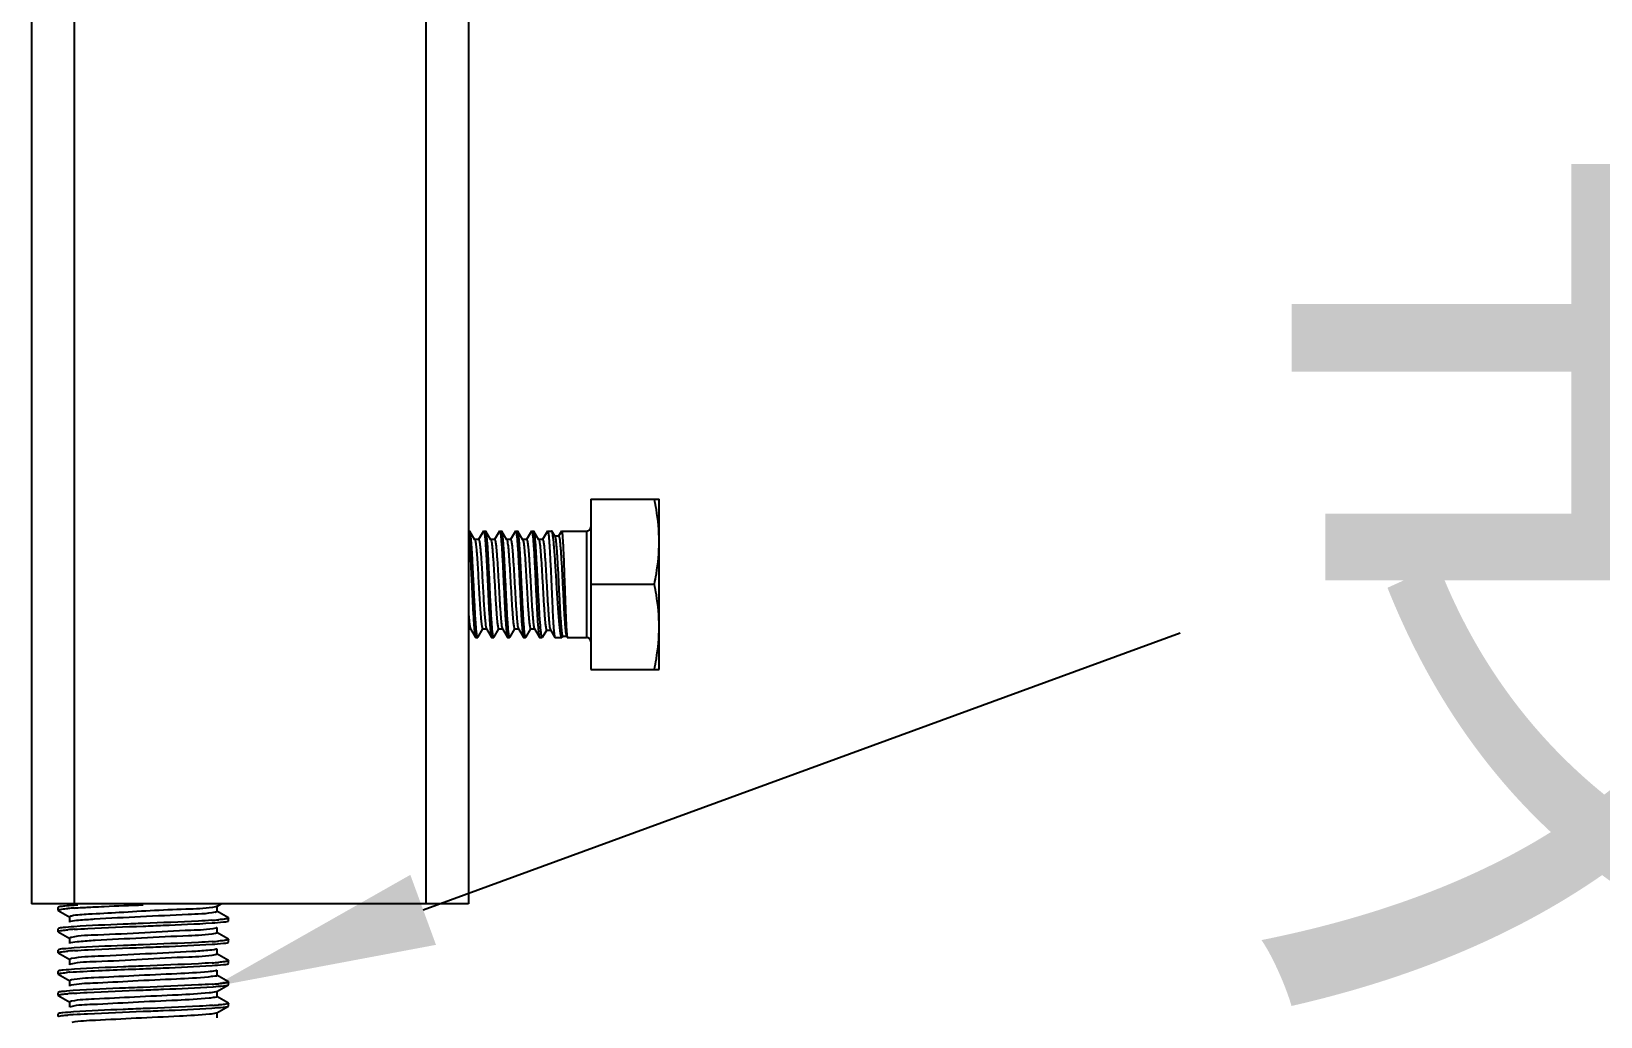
# Model space of a CAD drawing. Extents: x 12300 to 361047, y -1498650 to 1244242.
# Drawn here: x 276993.7 to 277487.3, y 111782.9 to 112093.1 of the extents above; entities that cross this region are included whole.
import ezdxf

# ---------------------------------------------------------------- set-up
doc = ezdxf.new("R2010")
doc.units = 0
doc.header["$LTSCALE"] = 1000
doc.header["$MEASUREMENT"] = 0
doc.layers.get('0').update_dxf_attribs({"color": 8, "linetype": 'CONTINUOUS'})
doc.layers.add('TEXT', color=3, linetype='CONTINUOUS')
doc.styles.add('-宋体', font='', dxfattribs={"width": 0.8})
doc.styles.get('-宋体').set_extended_font_data('SimSun')

# ---------------------------------------------------------------- blocks, each defined once
blk = doc.blocks.new('KZDJ')
at = {"layer": 'TEXT', "linetype": 'Continuous'}
for p, q in [((2432588.91, 265023.22), (2432588.91, 263627.49)), ((2432605.67, 265023.22), (2432605.67, 263627.49)), ((2432743.98, 265023.22), (2432743.98, 263627.49)), ((2432760.74, 265023.22), (2432760.74, 263627.49)), ((2432808.94, 263786.75), (2432835.76, 263786.75)), ((2432808.94, 263786.75), (2432808.94, 263719.69)), ((2432835.76, 263719.69), (2432835.76, 263786.75)), ((2432760.74, 263774.18), (2432761.27, 263774.18)), ((2432763.33, 263770.7), (2432761.35, 263774.11)), ((2432764.8, 263770.78), (2432763.28, 263770.78)), ((2432766.68, 263774.11), (2432764.75, 263770.78)), ((2432766.68, 263774.11), (2432766.77, 263774.18)), ((2432766.77, 263774.18), (2432767.55, 263774.18)), ((2432767.64, 263774.11), (2432767.55, 263774.18)), ((2432769.61, 263770.7), (2432767.64, 263774.11)), ((2432771.08, 263770.78), (2432769.56, 263770.78)), ((2432772.97, 263774.11), (2432771.04, 263770.78)), ((2432772.97, 263774.11), (2432773.05, 263774.18)), ((2432773.05, 263774.18), (2432773.84, 263774.18)), ((2432773.92, 263774.11), (2432773.84, 263774.18)), ((2432775.9, 263770.7), (2432773.92, 263774.11)), ((2432777.37, 263770.78), (2432775.85, 263770.78)), ((2432779.26, 263774.11), (2432777.32, 263770.78)), ((2432779.26, 263774.11), (2432779.34, 263774.18)), ((2432779.34, 263774.18), (2432780.13, 263774.18)), ((2432780.21, 263774.11), (2432780.13, 263774.18)), ((2432782.18, 263770.7), (2432780.21, 263774.11)), ((2432783.66, 263770.78), (2432782.14, 263770.78)), ((2432782.18, 263770.7), (2432782.21, 263770.66)), ((2432785.54, 263774.11), (2432783.61, 263770.78)), ((2432785.54, 263774.11), (2432785.63, 263774.18)), ((2432785.63, 263774.18), (2432786.43, 263774.18)), ((2432786.52, 263774.1), (2432786.43, 263774.18)), ((2432788.47, 263770.73), (2432786.52, 263774.1)), ((2432789.95, 263770.81), (2432788.43, 263770.81)), ((2432791.82, 263774.11), (2432789.9, 263770.81)), ((2432791.82, 263774.11), (2432791.89, 263774.18)), ((2432791.89, 263774.18), (2432793.49, 263774.18)), ((2432793.62, 263774.07), (2432793.49, 263774.18)), ((2432794.73, 263772.16), (2432793.62, 263774.07)), ((2432796.25, 263772.16), (2432794.73, 263772.16)), ((2432794.77, 263772.08), (2432794.73, 263772.16)), ((2432796.22, 263772.18), (2432796.21, 263772.16)), ((2432797.35, 263774.13), (2432796.22, 263772.18)), ((2432797.35, 263774.13), (2432797.4, 263774.18)), ((2432797.4, 263774.18), (2432807.26, 263774.18)), ((2432807.26, 263774.18), (2432807.26, 263732.27)), ((2432808.94, 263753.22), (2432833.87, 263753.22)), ((2432760.74, 263735.66), (2432761.61, 263735.66)), ((2432761.56, 263735.75), (2432763.54, 263732.34)), ((2432763.54, 263732.34), (2432763.62, 263732.27)), ((2432764.49, 263732.34), (2432764.41, 263732.27)), ((2432764.49, 263732.34), (2432766.42, 263735.66)), ((2432766.37, 263735.66), (2432767.89, 263735.66)), ((2432767.84, 263735.75), (2432769.83, 263732.34)), ((2432769.83, 263732.34), (2432769.91, 263732.27)), ((2432770.78, 263732.34), (2432770.7, 263732.27)), ((2432770.78, 263732.34), (2432772.71, 263735.66)), ((2432772.66, 263735.66), (2432774.18, 263735.66)), ((2432774.13, 263735.75), (2432776.11, 263732.34)), ((2432776.11, 263732.34), (2432776.2, 263732.27)), ((2432777.07, 263732.34), (2432776.98, 263732.27)), ((2432777.07, 263732.34), (2432778.99, 263735.66)), ((2432778.94, 263735.66), (2432780.47, 263735.66)), ((2432780.42, 263735.75), (2432782.4, 263732.34)), ((2432782.4, 263732.34), (2432782.48, 263732.27)), ((2432783.35, 263732.34), (2432783.27, 263732.27)), ((2432783.35, 263732.34), (2432785.28, 263735.66)), ((2432785.23, 263735.66), (2432786.75, 263735.66)), ((2432786.66, 263735.84), (2432786.7, 263735.75)), ((2432786.7, 263735.75), (2432788.69, 263732.34)), ((2432788.69, 263732.34), (2432788.77, 263732.27)), ((2432789.92, 263732.36), (2432789.82, 263732.27)), ((2432789.92, 263732.36), (2432791.58, 263735.21)), ((2432791.53, 263735.21), (2432793.05, 263735.21)), ((2432793, 263735.29), (2432794.73, 263732.32)), ((2432794.73, 263732.32), (2432794.79, 263732.27)), ((2432797.65, 263732.39), (2432797.5, 263732.27)), ((2432797.65, 263732.39), (2432797.86, 263732.76)), ((2432797.83, 263732.77), (2432799.36, 263732.77)), ((2432799.32, 263732.85), (2432799.64, 263732.3)), ((2432799.64, 263732.3), (2432799.67, 263732.27)), ((2432763.62, 263732.27), (2432764.41, 263732.27)), ((2432769.91, 263732.27), (2432770.7, 263732.27)), ((2432776.2, 263732.27), (2432776.98, 263732.27)), ((2432782.48, 263732.27), (2432783.27, 263732.27)), ((2432788.77, 263732.27), (2432789.82, 263732.27)), ((2432794.79, 263732.27), (2432797.51, 263732.27)), ((2432799.67, 263732.27), (2432807.26, 263732.27)), ((2432808.94, 263719.69), (2432835.76, 263719.69)), ((2432760.74, 263627.49), (2432588.91, 263627.49)), ((2432661.82, 263626.46), (2432663.59, 263627.49)), ((2432599.47, 263626.13), (2432599.39, 263626.04)), ((2432599.39, 263624.99), (2432599.39, 263626.04)), ((2432599.47, 263624.9), (2432599.39, 263624.99)), ((2432599.47, 263624.9), (2432604.02, 263622.27)), ((2432603.92, 263622.38), (2432603.92, 263620.28)), ((2432666.36, 263621.94), (2432661.82, 263624.58)), ((2432661.91, 263624.47), (2432661.91, 263626.57)), ((2432666.36, 263621.94), (2432666.44, 263621.85)), ((2432666.44, 263620.8), (2432666.44, 263621.85)), ((2432599.47, 263617.75), (2432599.39, 263617.66)), ((2432599.39, 263616.61), (2432599.39, 263617.66)), ((2432599.47, 263616.52), (2432599.39, 263616.61)), ((2432599.47, 263616.52), (2432604.02, 263613.89)), ((2432661.42, 263615.84), (2432661.19, 263615.79)), ((2432666.36, 263613.56), (2432661.82, 263616.2)), ((2432661.91, 263616.09), (2432661.91, 263618.18)), ((2432666.36, 263620.71), (2432666.44, 263620.8)), ((2432599.47, 263609.37), (2432599.39, 263609.28)), ((2432599.39, 263608.23), (2432599.39, 263609.28)), ((2432603.92, 263613.99), (2432603.92, 263611.9)), ((2432661.91, 263607.71), (2432661.91, 263609.8)), ((2432666.36, 263613.56), (2432666.44, 263613.47)), ((2432666.36, 263612.33), (2432666.44, 263612.42)), ((2432666.44, 263612.42), (2432666.44, 263613.47)), ((2432599.47, 263608.14), (2432599.39, 263608.23)), ((2432599.47, 263608.14), (2432604.02, 263605.51)), ((2432603.92, 263605.61), (2432603.92, 263603.52)), ((2432661.52, 263607.49), (2432661.2, 263607.41)), ((2432666.36, 263605.18), (2432661.82, 263607.81)), ((2432666.36, 263605.18), (2432666.44, 263605.09)), ((2432666.36, 263603.95), (2432666.44, 263604.04)), ((2432666.44, 263604.04), (2432666.44, 263605.09)), ((2432599.47, 263600.99), (2432599.39, 263600.9)), ((2432599.39, 263599.85), (2432599.39, 263600.9)), ((2432599.47, 263599.76), (2432599.39, 263599.85)), ((2432599.47, 263599.76), (2432604.02, 263597.12)), ((2432603.92, 263597.23), (2432603.92, 263595.13)), ((2432666.36, 263596.8), (2432661.82, 263599.43)), ((2432661.91, 263599.32), (2432661.91, 263601.42)), ((2432666.36, 263596.8), (2432666.44, 263596.71)), ((2432666.44, 263595.66), (2432666.44, 263596.71)), ((2432599.47, 263592.61), (2432599.39, 263592.51)), ((2432599.39, 263591.47), (2432599.39, 263592.51)), ((2432599.47, 263591.37), (2432599.39, 263591.47)), ((2432599.47, 263591.37), (2432604.02, 263588.74)), ((2432661.82, 263592.93), (2432666.36, 263595.57)), ((2432666.36, 263588.42), (2432661.82, 263591.05)), ((2432661.91, 263590.94), (2432661.91, 263593.04)), ((2432666.36, 263595.57), (2432666.44, 263595.66)), ((2432599.47, 263584.22), (2432599.39, 263584.13)), ((2432603.92, 263588.85), (2432603.92, 263586.75)), ((2432661.82, 263584.55), (2432666.36, 263587.18)), ((2432661.91, 263582.56), (2432661.91, 263584.66)), ((2432666.36, 263588.42), (2432666.44, 263588.32)), ((2432666.36, 263587.18), (2432666.44, 263587.28)), ((2432666.44, 263587.28), (2432666.44, 263588.32)), ((2432599.39, 263583.08), (2432599.39, 263584.13))]:
    blk.add_line(p, q, dxfattribs=at)
at = {"layer": 'TEXT'}
blk.add_line((2432742.96, 263625.11), (2433040.66, 263734.16), dxfattribs=at)
at = {"layer": 'TEXT', "linetype": 'Continuous'}
for centre, major_axis, start_param, end_param in [((2432807.26, 263775.85), (-1.19, 1.19), 2.356194, 3.926991), ((2432807.26, 263730.59), (1.19, 1.19), 5.497787, 7.068583), ((2432615.37, 263481.77), (-102.09, 102.09), -0.718631, -0.701516), ((2432659.83, 263630.72), (4.73, 4.73), 4.127661, 4.150242), ((2432615.35, 263473.73), (-101.85, 101.85), -0.718529, -0.701485), ((2432650.16, 263768.97), (104.85, 104.85), 3.992767, 4.010652), ((2432615.49, 263463.48), (-103.17, 103.17), -0.719075, -0.701547), ((2432650.21, 263759.93), (-104.39, 104.39), 2.422164, 2.439867), ((2432650.21, 263751.48), (-104.34, 104.34), 2.422192, 2.439862), ((2432611.09, 263508.71), (-65.14, 65.14), -0.703726, -0.693905), ((2432613.33, 263481.73), (-84.28, 84.28), -0.706996, -0.703477), ((2432614.99, 263452.99), (-98.72, 98.72), -0.717144, -0.701385), ((2432650.19, 263743.43), (104.58, 104.58), 3.992889, 4.01065), ((2432650.77, 263727.7), (99.36, 99.36), 3.995097, 4.010855), ((2432615.17, 263442.35), (100.32, 100.32), 0.85293, 0.869367)]:
    blk.add_ellipse(centre, major_axis=major_axis, ratio=1, start_param=start_param, end_param=end_param, dxfattribs=at)
for points, knots in [([(2432835.76, 263769.99), (2432835.76, 263774.2), (2432835.22, 263779.84), (2432834.16, 263785.37), (2432833.87, 263786.75)], [0, 0, 0, 0, 0.749211, 1, 1, 1, 1]), ([(2432760.74, 263773.46), (2432760.91, 263772.52), (2432761.13, 263770.02), (2432761.44, 263765.52), (2432761.74, 263759.71), (2432761.94, 263755.46), (2432762.05, 263753.22)], [0, 0, 0, 0, 0.140047, 0.370694, 0.667791, 1, 1, 1, 1]), ([(2432761.35, 263774.11), (2432761.34, 263774.12), (2432761.32, 263774.15), (2432761.29, 263774.18), (2432761.27, 263774.18)], [0, 0, 0, 0, 0.33644, 1, 1, 1, 1]), ([(2432762.38, 263762.42), (2432762.3, 263763.93), (2432762.18, 263766.07), (2432762, 263768.77), (2432761.88, 263770.43), (2432761.75, 263771.8), (2432761.63, 263772.87), (2432761.51, 263773.6), (2432761.42, 263773.98), (2432761.35, 263774.11)], [0, 0, 0, 0, 0.384278, 0.548795, 0.691198, 0.809122, 0.900672, 0.964483, 1, 1, 1, 1]), ([(2432763.33, 263770.7), (2432763.39, 263770.59), (2432763.48, 263770.25), (2432763.6, 263769.62), (2432763.72, 263768.71), (2432763.9, 263767.03), (2432764.11, 263764.41), (2432764.26, 263762.17), (2432764.34, 263760.93)], [0, 0, 0, 0, 0.038835, 0.104857, 0.1976, 0.315752, 0.620526, 1, 1, 1, 1]), ([(2432764.8, 263770.78), (2432764.87, 263770.78), (2432764.99, 263770.48), (2432765.1, 263770.02), (2432765.24, 263769.15), (2432765.37, 263768.03), (2432765.51, 263766.59), (2432765.7, 263764.2), (2432765.83, 263762.28), (2432765.92, 263760.93)], [0, 0, 0, 0, 0.022134, 0.075093, 0.160257, 0.276417, 0.421479, 0.592671, 1, 1, 1, 1]), ([(2432766.77, 263774.18), (2432766.79, 263774.18), (2432766.86, 263774.1), (2432766.96, 263773.84), (2432767.08, 263773.24), (2432767.2, 263772.25), (2432767.34, 263770.88), (2432767.48, 263769.18), (2432767.61, 263767.16), (2432767.75, 263764.88), (2432767.84, 263763.27), (2432767.88, 263762.42)], [0, 0, 0, 0, 0.007293, 0.021459, 0.073997, 0.159035, 0.275243, 0.420481, 0.591942, 0.786408, 1, 1, 1, 1]), ([(2432769.13, 263753.22), (2432769, 263755.76), (2432768.83, 263759.46), (2432768.58, 263764.19), (2432768.4, 263767.25), (2432768.22, 263769.83), (2432768.04, 263771.83), (2432767.89, 263773.12), (2432767.75, 263773.8), (2432767.68, 263774.03), (2432767.64, 263774.11)], [0, 0, 0, 0, 0.363934, 0.530187, 0.678191, 0.802879, 0.899992, 0.966292, 0.987243, 1, 1, 1, 1]), ([(2432769.61, 263770.7), (2432769.66, 263770.62), (2432769.73, 263770.41), (2432769.87, 263769.78), (2432770.02, 263768.62), (2432770.21, 263766.83), (2432770.39, 263764.55), (2432770.57, 263761.86), (2432770.76, 263758.86), (2432770.95, 263755.66), (2432771.13, 263752.37), (2432771.32, 263749.11), (2432771.51, 263745.99), (2432771.69, 263743.14), (2432771.88, 263740.65), (2432772.06, 263738.62), (2432772.22, 263737.24), (2432772.35, 263736.42), (2432772.45, 263736.02), (2432772.52, 263735.78), (2432772.62, 263735.66), (2432772.66, 263735.66)], [0, 0, 0, 0, 0.007395, 0.019019, 0.054844, 0.106491, 0.172173, 0.249556, 0.335869, 0.428015, 0.522682, 0.616468, 0.706, 0.788063, 0.859716, 0.918399, 0.962047, 0.977755, 0.989231, 0.996485, 1, 1, 1, 1]), ([(2432771.08, 263770.78), (2432771.13, 263770.78), (2432771.22, 263770.66), (2432771.29, 263770.42), (2432771.39, 263770.02), (2432771.52, 263769.2), (2432771.68, 263767.82), (2432771.86, 263765.79), (2432772.05, 263763.3), (2432772.24, 263760.45), (2432772.42, 263757.33), (2432772.61, 263754.07), (2432772.8, 263750.78), (2432772.98, 263747.58), (2432773.17, 263744.57), (2432773.35, 263741.89), (2432773.54, 263739.61), (2432773.72, 263737.82), (2432773.87, 263736.66), (2432774.02, 263736.03), (2432774.09, 263735.82), (2432774.13, 263735.75)], [0, 0, 0, 0, 0.003516, 0.010771, 0.022251, 0.037961, 0.081618, 0.140314, 0.21198, 0.294058, 0.383605, 0.477402, 0.572078, 0.664229, 0.750542, 0.827917, 0.893586, 0.945213, 0.981012, 0.992619, 1, 1, 1, 1]), ([(2432773.05, 263774.18), (2432773.1, 263774.18), (2432773.19, 263774.01), (2432773.26, 263773.72), (2432773.36, 263773.21), (2432773.46, 263772.52), (2432773.55, 263771.64), (2432773.69, 263770.13), (2432773.86, 263767.85), (2432774.05, 263764.72), (2432774.24, 263761.14), (2432774.43, 263757.26), (2432774.56, 263754.58), (2432774.62, 263753.22)], [0, 0, 0, 0, 0.006687, 0.021748, 0.045922, 0.079138, 0.121135, 0.17154, 0.295605, 0.446631, 0.618866, 0.805704, 1, 1, 1, 1]), ([(2432775.41, 263753.22), (2432775.29, 263755.76), (2432775.11, 263759.46), (2432774.86, 263764.19), (2432774.68, 263767.25), (2432774.5, 263769.83), (2432774.32, 263771.83), (2432774.18, 263773.12), (2432774.03, 263773.8), (2432773.97, 263774.03), (2432773.92, 263774.11)], [0, 0, 0, 0, 0.363936, 0.530191, 0.678194, 0.802878, 0.899991, 0.966291, 0.987243, 1, 1, 1, 1]), ([(2432775.9, 263770.7), (2432775.94, 263770.62), (2432776.01, 263770.41), (2432776.15, 263769.78), (2432776.31, 263768.62), (2432776.49, 263766.83), (2432776.67, 263764.55), (2432776.86, 263761.86), (2432777.05, 263758.86), (2432777.23, 263755.66), (2432777.42, 263752.37), (2432777.61, 263749.11), (2432777.79, 263745.99), (2432777.98, 263743.14), (2432778.16, 263740.65), (2432778.35, 263738.62), (2432778.51, 263737.24), (2432778.64, 263736.42), (2432778.74, 263736.02), (2432778.81, 263735.78), (2432778.9, 263735.66), (2432778.94, 263735.66)], [0, 0, 0, 0, 0.007397, 0.019019, 0.054844, 0.106491, 0.172173, 0.249556, 0.335869, 0.428015, 0.522683, 0.616468, 0.706, 0.788064, 0.859716, 0.918399, 0.962047, 0.977754, 0.989232, 0.996484, 1, 1, 1, 1]), ([(2432777.37, 263770.78), (2432777.41, 263770.78), (2432777.5, 263770.66), (2432777.58, 263770.42), (2432777.67, 263770.02), (2432777.81, 263769.2), (2432777.97, 263767.82), (2432778.15, 263765.79), (2432778.34, 263763.3), (2432778.52, 263760.45), (2432778.71, 263757.33), (2432778.9, 263754.07), (2432779.08, 263750.78), (2432779.27, 263747.58), (2432779.45, 263744.57), (2432779.64, 263741.89), (2432779.82, 263739.61), (2432780.01, 263737.82), (2432780.16, 263736.66), (2432780.3, 263736.03), (2432780.37, 263735.82), (2432780.42, 263735.75)], [0, 0, 0, 0, 0.003515, 0.010771, 0.022249, 0.037962, 0.081619, 0.140314, 0.21198, 0.294058, 0.383605, 0.477402, 0.572078, 0.664229, 0.750541, 0.827917, 0.893586, 0.945213, 0.981012, 0.992621, 1, 1, 1, 1]), ([(2432779.34, 263774.18), (2432779.39, 263774.18), (2432779.48, 263774.01), (2432779.55, 263773.72), (2432779.65, 263773.21), (2432779.74, 263772.52), (2432779.84, 263771.64), (2432779.98, 263770.13), (2432780.14, 263767.85), (2432780.33, 263764.72), (2432780.53, 263761.14), (2432780.72, 263757.26), (2432780.85, 263754.58), (2432780.91, 263753.22)], [0, 0, 0, 0, 0.006686, 0.021748, 0.045922, 0.079137, 0.121134, 0.171539, 0.2956, 0.446625, 0.618862, 0.805702, 1, 1, 1, 1]), ([(2432781.7, 263753.22), (2432781.58, 263755.76), (2432781.4, 263759.46), (2432781.15, 263764.19), (2432780.97, 263767.25), (2432780.79, 263769.83), (2432780.61, 263771.83), (2432780.46, 263773.12), (2432780.32, 263773.8), (2432780.25, 263774.03), (2432780.21, 263774.11)], [0, 0, 0, 0, 0.363938, 0.530193, 0.678196, 0.802878, 0.89999, 0.96629, 0.987243, 1, 1, 1, 1]), ([(2432782.21, 263770.66), (2432782.31, 263770.44), (2432782.43, 263769.76), (2432782.62, 263768.49), (2432782.79, 263766.66), (2432782.98, 263764.36), (2432783.16, 263761.66), (2432783.35, 263758.66), (2432783.53, 263755.47), (2432783.72, 263752.19), (2432783.9, 263748.96), (2432784.09, 263745.87), (2432784.27, 263743.05), (2432784.46, 263740.59), (2432784.64, 263738.58), (2432784.8, 263737.22), (2432784.93, 263736.41), (2432785.03, 263736.01), (2432785.1, 263735.78), (2432785.19, 263735.66), (2432785.23, 263735.66)], [0, 0, 0, 0, 0.020603, 0.057806, 0.110504, 0.176892, 0.254638, 0.340995, 0.432905, 0.527106, 0.620258, 0.709056, 0.790352, 0.861271, 0.919315, 0.962468, 0.977994, 0.989339, 0.996513, 1, 1, 1, 1]), ([(2432783.66, 263770.78), (2432783.7, 263770.78), (2432783.79, 263770.66), (2432783.86, 263770.43), (2432783.96, 263770.04), (2432784.09, 263769.25), (2432784.25, 263767.91), (2432784.43, 263765.93), (2432784.61, 263763.5), (2432784.79, 263760.72), (2432784.97, 263757.67), (2432785.22, 263753.4), (2432785.46, 263749.14), (2432785.71, 263745.05), (2432785.89, 263742.34), (2432786.08, 263740.01), (2432786.25, 263738.14), (2432786.43, 263736.8), (2432786.56, 263736.09), (2432786.66, 263735.84)], [0, 0, 0, 0, 0.003451, 0.010528, 0.02171, 0.037015, 0.079558, 0.136815, 0.206829, 0.287179, 0.375068, 0.467432, 0.652658, 0.739058, 0.81724, 0.884486, 0.938474, 0.977372, 1, 1, 1, 1]), ([(2432785.63, 263774.18), (2432785.67, 263774.18), (2432785.76, 263774.01), (2432785.84, 263773.72), (2432785.94, 263773.21), (2432786.03, 263772.52), (2432786.13, 263771.64), (2432786.26, 263770.13), (2432786.43, 263767.85), (2432786.62, 263764.72), (2432786.81, 263761.14), (2432787, 263757.26), (2432787.13, 263754.58), (2432787.2, 263753.22)], [0, 0, 0, 0, 0.006686, 0.021748, 0.045923, 0.079138, 0.121135, 0.171539, 0.295599, 0.446623, 0.618861, 0.805701, 1, 1, 1, 1]), ([(2432788.09, 263753.22), (2432787.96, 263755.76), (2432787.77, 263759.45), (2432787.5, 263764.17), (2432787.31, 263767.23), (2432787.13, 263769.81), (2432786.94, 263771.82), (2432786.78, 263773.1), (2432786.64, 263773.79), (2432786.57, 263774.02), (2432786.52, 263774.1)], [0, 0, 0, 0, 0.36329, 0.529314, 0.6772, 0.8019, 0.899174, 0.965796, 0.986969, 1, 1, 1, 1]), ([(2432788.47, 263770.73), (2432788.52, 263770.65), (2432788.59, 263770.43), (2432788.73, 263769.8), (2432788.89, 263768.61), (2432789.07, 263766.79), (2432789.26, 263764.46), (2432789.45, 263761.72), (2432789.63, 263758.67), (2432789.82, 263755.41), (2432790.01, 263752.07), (2432790.2, 263748.77), (2432790.38, 263745.62), (2432790.57, 263742.74), (2432790.75, 263740.23), (2432790.93, 263738.18), (2432791.1, 263736.79), (2432791.23, 263735.97), (2432791.32, 263735.57), (2432791.4, 263735.33), (2432791.49, 263735.21), (2432791.53, 263735.21)], [0, 0, 0, 0, 0.007409, 0.01909, 0.055149, 0.107148, 0.173245, 0.251046, 0.337725, 0.430132, 0.524922, 0.618672, 0.708016, 0.789761, 0.861007, 0.919255, 0.962504, 0.978047, 0.989392, 0.996551, 1, 1, 1, 1]), ([(2432789.95, 263770.81), (2432789.99, 263770.81), (2432790.08, 263770.69), (2432790.16, 263770.45), (2432790.25, 263770.04), (2432790.39, 263769.2), (2432790.55, 263767.79), (2432790.74, 263765.71), (2432790.92, 263763.17), (2432791.11, 263760.26), (2432791.3, 263757.09), (2432791.49, 263753.78), (2432791.67, 263750.44), (2432791.86, 263747.2), (2432792.05, 263744.17), (2432792.23, 263741.46), (2432792.41, 263739.16), (2432792.6, 263737.37), (2432792.75, 263736.21), (2432792.89, 263735.58), (2432792.96, 263735.37), (2432793, 263735.29)], [0, 0, 0, 0, 0.003529, 0.010847, 0.022435, 0.038293, 0.08234, 0.141503, 0.213655, 0.296174, 0.386062, 0.480058, 0.574763, 0.666765, 0.752768, 0.829708, 0.894868, 0.945981, 0.981331, 0.99276, 1, 1, 1, 1]), ([(2432791.89, 263774.18), (2432791.94, 263774.18), (2432792.03, 263774.01), (2432792.1, 263773.72), (2432792.19, 263773.21), (2432792.28, 263772.52), (2432792.37, 263771.64), (2432792.51, 263770.13), (2432792.66, 263767.85), (2432792.84, 263764.72), (2432793.02, 263761.14), (2432793.2, 263757.26), (2432793.32, 263754.58), (2432793.38, 263753.22)], [0, 0, 0, 0, 0.006577, 0.021598, 0.045743, 0.078947, 0.120936, 0.171341, 0.295421, 0.446481, 0.618759, 0.805647, 1, 1, 1, 1]), ([(2432795.45, 263753.22), (2432795.3, 263755.73), (2432795.08, 263759.39), (2432794.77, 263764.07), (2432794.54, 263767.12), (2432794.32, 263769.69), (2432794.1, 263771.71), (2432793.92, 263773.02), (2432793.75, 263773.74), (2432793.67, 263773.98), (2432793.62, 263774.07)], [0, 0, 0, 0, 0.359931, 0.524763, 0.672002, 0.796741, 0.894844, 0.963163, 0.985535, 1, 1, 1, 1]), ([(2432794.77, 263772.08), (2432794.82, 263772), (2432794.89, 263771.76), (2432795.04, 263771.06), (2432795.2, 263769.74), (2432795.39, 263767.71), (2432795.57, 263765.1), (2432795.76, 263762.04), (2432795.95, 263758.64), (2432796.14, 263755.01), (2432796.33, 263751.3), (2432796.52, 263747.64), (2432796.7, 263744.17), (2432796.89, 263741), (2432797.07, 263738.25), (2432797.25, 263736.01), (2432797.41, 263734.49), (2432797.54, 263733.6), (2432797.63, 263733.16), (2432797.7, 263732.91), (2432797.79, 263732.77), (2432797.83, 263732.77)], [0, 0, 0, 0, 0.007107, 0.018639, 0.0548, 0.107312, 0.174177, 0.252841, 0.34033, 0.433375, 0.528546, 0.622381, 0.711512, 0.792794, 0.863403, 0.920942, 0.963521, 0.978774, 0.989867, 0.996808, 1, 1, 1, 1]), ([(2432796.25, 263772.16), (2432796.3, 263772.16), (2432796.39, 263772.01), (2432796.47, 263771.74), (2432796.57, 263771.27), (2432796.7, 263770.32), (2432796.87, 263768.72), (2432797.06, 263766.37), (2432797.25, 263763.5), (2432797.44, 263760.24), (2432797.63, 263756.7), (2432797.81, 263753.01), (2432798, 263749.31), (2432798.19, 263745.74), (2432798.37, 263742.41), (2432798.56, 263739.46), (2432798.74, 263736.97), (2432798.92, 263735.04), (2432799.07, 263733.8), (2432799.21, 263733.14), (2432799.27, 263732.92), (2432799.32, 263732.85)], [0, 0, 0, 0, 0.00344, 0.010899, 0.022787, 0.039077, 0.08427, 0.144807, 0.218371, 0.302169, 0.393053, 0.48765, 0.582499, 0.674175, 0.759417, 0.835242, 0.899047, 0.9487, 0.982621, 0.993382, 1, 1, 1, 1]), ([(2432797.4, 263774.18), (2432797.44, 263774.18), (2432797.51, 263773.99), (2432797.57, 263773.73), (2432797.64, 263773.2), (2432797.71, 263772.52), (2432797.79, 263771.64), (2432797.89, 263770.13), (2432798.02, 263767.85), (2432798.16, 263764.72), (2432798.3, 263761.14), (2432798.44, 263757.26), (2432798.54, 263754.58), (2432798.58, 263753.22)], [0, 0, 0, 0, 0.006021, 0.020821, 0.044863, 0.078011, 0.119986, 0.170402, 0.294571, 0.445788, 0.618273, 0.805395, 1, 1, 1, 1]), ([(2432833.87, 263753.22), (2432834.16, 263754.6), (2432835.22, 263760.13), (2432835.76, 263765.77), (2432835.76, 263769.99)], [0, 0, 0, 0, 0.250789, 1, 1, 1, 1]), ([(2432762.84, 263753.22), (2432762.8, 263754.01), (2432762.65, 263757.08), (2432762.5, 263760.15), (2432762.38, 263762.42)], [0, 0, 0, 0, 0.258222, 1, 1, 1, 1]), ([(2432764.34, 263760.93), (2432764.43, 263759.53), (2432764.6, 263756.66), (2432764.85, 263752.33), (2432765.09, 263748.06), (2432765.34, 263744.12), (2432765.55, 263741.15), (2432765.73, 263739.14), (2432765.85, 263737.94), (2432765.97, 263737), (2432766.1, 263736.29), (2432766.19, 263735.9), (2432766.31, 263735.66), (2432766.37, 263735.66)], [0, 0, 0, 0, 0.165501, 0.339784, 0.511803, 0.670616, 0.80615, 0.862438, 0.909852, 0.947659, 0.975319, 0.992557, 1, 1, 1, 1]), ([(2432765.92, 263760.93), (2432766.09, 263758.2), (2432766.32, 263754.08), (2432766.63, 263748.66), (2432766.86, 263744.83), (2432767.1, 263741.48), (2432767.3, 263739.09), (2432767.47, 263737.56), (2432767.58, 263736.74), (2432767.7, 263736.16), (2432767.78, 263735.85), (2432767.84, 263735.75)], [0, 0, 0, 0, 0.324453, 0.489839, 0.64461, 0.779868, 0.887864, 0.929656, 0.962499, 0.985988, 1, 1, 1, 1]), ([(2432767.88, 263762.42), (2432767.92, 263761.69), (2432768.08, 263758.62), (2432768.23, 263755.56), (2432768.34, 263753.22)], [0, 0, 0, 0, 0.238495, 1, 1, 1, 1]), ([(2432762.05, 263753.22), (2432762.17, 263750.68), (2432762.35, 263746.98), (2432762.6, 263742.25), (2432762.78, 263739.19), (2432762.96, 263736.61), (2432763.14, 263734.61), (2432763.29, 263733.32), (2432763.43, 263732.64), (2432763.5, 263732.41), (2432763.54, 263732.34)], [0, 0, 0, 0, 0.363997, 0.530272, 0.678287, 0.802974, 0.90007, 0.966338, 0.987267, 1, 1, 1, 1]), ([(2432764.41, 263732.27), (2432764.36, 263732.27), (2432764.27, 263732.44), (2432764.2, 263732.72), (2432764.1, 263733.23), (2432764.01, 263733.92), (2432763.91, 263734.8), (2432763.77, 263736.31), (2432763.61, 263738.59), (2432763.42, 263741.73), (2432763.22, 263745.3), (2432763.03, 263749.19), (2432762.9, 263751.86), (2432762.84, 263753.22)], [0, 0, 0, 0, 0.006687, 0.021749, 0.045924, 0.07914, 0.121138, 0.171544, 0.295611, 0.44664, 0.618872, 0.805705, 1, 1, 1, 1]), ([(2432768.34, 263753.22), (2432768.46, 263750.68), (2432768.64, 263746.98), (2432768.89, 263742.25), (2432769.07, 263739.19), (2432769.25, 263736.61), (2432769.42, 263734.61), (2432769.57, 263733.32), (2432769.71, 263732.64), (2432769.78, 263732.41), (2432769.83, 263732.34)], [0, 0, 0, 0, 0.363992, 0.530264, 0.678281, 0.802969, 0.900068, 0.966337, 0.987267, 1, 1, 1, 1]), ([(2432770.7, 263732.27), (2432770.65, 263732.27), (2432770.56, 263732.44), (2432770.48, 263732.72), (2432770.38, 263733.23), (2432770.29, 263733.92), (2432770.2, 263734.8), (2432770.06, 263736.31), (2432769.89, 263738.59), (2432769.7, 263741.73), (2432769.51, 263745.3), (2432769.32, 263749.19), (2432769.19, 263751.86), (2432769.13, 263753.22)], [0, 0, 0, 0, 0.006687, 0.02175, 0.045925, 0.079141, 0.121139, 0.171544, 0.29561, 0.446639, 0.618874, 0.805705, 1, 1, 1, 1]), ([(2432774.62, 263753.22), (2432774.75, 263750.68), (2432774.92, 263746.98), (2432775.17, 263742.25), (2432775.35, 263739.19), (2432775.53, 263736.61), (2432775.71, 263734.61), (2432775.86, 263733.32), (2432776, 263732.64), (2432776.07, 263732.41), (2432776.11, 263732.34)], [0, 0, 0, 0, 0.36399, 0.530265, 0.678283, 0.80297, 0.900067, 0.966336, 0.987267, 1, 1, 1, 1]), ([(2432776.98, 263732.27), (2432776.94, 263732.27), (2432776.84, 263732.44), (2432776.77, 263732.72), (2432776.67, 263733.23), (2432776.58, 263733.92), (2432776.48, 263734.8), (2432776.35, 263736.31), (2432776.18, 263738.59), (2432775.99, 263741.73), (2432775.8, 263745.3), (2432775.6, 263749.19), (2432775.48, 263751.86), (2432775.41, 263753.22)], [0, 0, 0, 0, 0.006687, 0.02175, 0.045926, 0.079142, 0.121139, 0.171543, 0.295606, 0.446635, 0.618871, 0.805705, 1, 1, 1, 1]), ([(2432780.91, 263753.22), (2432781.03, 263750.68), (2432781.21, 263746.98), (2432781.46, 263742.25), (2432781.64, 263739.19), (2432781.82, 263736.61), (2432782, 263734.61), (2432782.15, 263733.32), (2432782.29, 263732.64), (2432782.36, 263732.41), (2432782.4, 263732.34)], [0, 0, 0, 0, 0.363992, 0.53027, 0.678287, 0.802972, 0.900066, 0.966335, 0.987267, 1, 1, 1, 1]), ([(2432783.27, 263732.27), (2432783.22, 263732.27), (2432783.13, 263732.44), (2432783.06, 263732.72), (2432782.96, 263733.23), (2432782.87, 263733.92), (2432782.77, 263734.8), (2432782.63, 263736.31), (2432782.47, 263738.59), (2432782.27, 263741.73), (2432782.08, 263745.3), (2432781.89, 263749.19), (2432781.76, 263751.86), (2432781.7, 263753.22)], [0, 0, 0, 0, 0.006687, 0.021749, 0.045924, 0.07914, 0.121137, 0.17154, 0.295601, 0.446627, 0.618864, 0.805703, 1, 1, 1, 1]), ([(2432787.2, 263753.22), (2432787.32, 263750.68), (2432787.49, 263746.98), (2432787.75, 263742.25), (2432787.93, 263739.19), (2432788.11, 263736.61), (2432788.28, 263734.61), (2432788.43, 263733.32), (2432788.57, 263732.64), (2432788.64, 263732.41), (2432788.69, 263732.34)], [0, 0, 0, 0, 0.363998, 0.530276, 0.678291, 0.802973, 0.900067, 0.966336, 0.987267, 1, 1, 1, 1]), ([(2432789.82, 263732.27), (2432789.77, 263732.27), (2432789.66, 263732.43), (2432789.58, 263732.72), (2432789.47, 263733.23), (2432789.31, 263734.27), (2432789.13, 263736.02), (2432788.92, 263738.59), (2432788.71, 263741.73), (2432788.51, 263745.3), (2432788.3, 263749.19), (2432788.16, 263751.86), (2432788.09, 263753.22)], [0, 0, 0, 0, 0.007081, 0.022303, 0.046557, 0.07981, 0.172207, 0.296205, 0.44712, 0.619207, 0.805877, 1, 1, 1, 1]), ([(2432793.38, 263753.22), (2432793.49, 263750.67), (2432793.65, 263746.94), (2432793.88, 263742.19), (2432794.05, 263739.12), (2432794.21, 263736.54), (2432794.35, 263734.74), (2432794.47, 263733.62), (2432794.55, 263733.02), (2432794.63, 263732.61), (2432794.69, 263732.39), (2432794.73, 263732.32)], [0, 0, 0, 0, 0.366142, 0.533181, 0.681612, 0.806274, 0.90284, 0.939518, 0.968031, 0.988196, 1, 1, 1, 1]), ([(2432797.5, 263732.27), (2432797.45, 263732.27), (2432797.32, 263732.42), (2432797.22, 263732.72), (2432797.09, 263733.23), (2432796.91, 263734.27), (2432796.69, 263736.02), (2432796.44, 263738.59), (2432796.19, 263741.73), (2432795.95, 263745.3), (2432795.7, 263749.19), (2432795.54, 263751.86), (2432795.45, 263753.22)], [0, 0, 0, 0, 0.007835, 0.023392, 0.047821, 0.08116, 0.173569, 0.297436, 0.448123, 0.619913, 0.806242, 1, 1, 1, 1]), ([(2432798.58, 263753.22), (2432798.63, 263751.91), (2432798.72, 263749.32), (2432798.85, 263745.56), (2432798.98, 263742.07), (2432799.11, 263738.98), (2432799.24, 263736.41), (2432799.35, 263734.62), (2432799.44, 263733.52), (2432799.5, 263732.95), (2432799.56, 263732.56), (2432799.6, 263732.36), (2432799.64, 263732.3)], [0, 0, 0, 0, 0.188442, 0.370144, 0.538605, 0.687798, 0.812406, 0.907981, 0.943781, 0.971161, 0.989909, 1, 1, 1, 1]), ([(2432835.76, 263736.46), (2432835.76, 263740.67), (2432835.22, 263746.31), (2432834.16, 263751.84), (2432833.87, 263753.22)], [0, 0, 0, 0, 0.749211, 1, 1, 1, 1]), ([(2432760.74, 263742.47), (2432760.8, 263741.61), (2432760.92, 263740.07), (2432761.12, 263738.06), (2432761.28, 263736.76), (2432761.43, 263736.06), (2432761.51, 263735.83), (2432761.56, 263735.75)], [0, 0, 0, 0, 0.381828, 0.682922, 0.89127, 0.958208, 1, 1, 1, 1]), ([(2432833.87, 263719.69), (2432834.16, 263721.07), (2432835.22, 263726.6), (2432835.76, 263732.24), (2432835.76, 263736.46)], [0, 0, 0, 0, 0.250789, 1, 1, 1, 1]), ([(2432599.39, 263624.99), (2432599.39, 263625.14), (2432600.15, 263625.25), (2432600.54, 263625.35), (2432600.93, 263625.4)], [0, 0, 0, 0, 0.27238, 1, 1, 1, 1]), ([(2432602.01, 263626.57), (2432601.68, 263626.54), (2432600.84, 263626.42), (2432599.93, 263626.4), (2432599.47, 263626.13)], [0, 0, 0, 0, 0.375527, 1, 1, 1, 1]), ([(2432607.11, 263626.97), (2432606.61, 263626.94), (2432604.91, 263626.82), (2432603.2, 263626.7), (2432602.01, 263626.57)], [0, 0, 0, 0, 0.294617, 1, 1, 1, 1]), ([(2432604.63, 263622.67), (2432604.45, 263622.63), (2432604.24, 263622.58), (2432603.92, 263622.45), (2432603.93, 263622.38)], [0, 0, 0, 0, 0.704888, 1, 1, 1, 1]), ([(2432661.16, 263624.17), (2432657.68, 263623.46), (2432647.83, 263623.24), (2432632.04, 263622.25), (2432617.63, 263621.75), (2432608.47, 263621.01), (2432605.3, 263620.79), (2432604.27, 263620.49)], [0, 0, 0, 0, 0.186906, 0.5149, 0.834439, 0.943372, 1, 1, 1, 1]), ([(2432661.31, 263626.3), (2432658.05, 263625.55), (2432645.32, 263625.31), (2432628.7, 263624.33), (2432613.15, 263623.43), (2432606.82, 263623.13), (2432604.63, 263622.67)], [0, 0, 0, 0, 0.176504, 0.667042, 0.88168, 1, 1, 1, 1]), ([(2432605.74, 263625.83), (2432606.27, 263625.87), (2432608.71, 263626.02), (2432611.14, 263626.15), (2432613.04, 263626.24)], [0, 0, 0, 0, 0.219992, 1, 1, 1, 1]), ([(2432613.04, 263626.24), (2432614.55, 263626.32), (2432621.17, 263626.63), (2432627.8, 263626.89), (2432632.92, 263627.09)], [0, 0, 0, 0, 0.227178, 1, 1, 1, 1]), ([(2432661.81, 263626.46), (2432661.75, 263626.42), (2432661.58, 263626.36), (2432661.41, 263626.32), (2432661.31, 263626.3)], [0, 0, 0, 0, 0.401788, 1, 1, 1, 1]), ([(2432661.91, 263624.47), (2432661.91, 263624.4), (2432661.65, 263624.28), (2432661.46, 263624.23), (2432661.31, 263624.2)], [0, 0, 0, 0, 0.301708, 1, 1, 1, 1]), ([(2432666.44, 263621.85), (2432666.44, 263621.69), (2432665.57, 263621.59), (2432665.13, 263621.47), (2432664.7, 263621.42)], [0, 0, 0, 0, 0.270407, 1, 1, 1, 1]), ([(2432599.39, 263616.61), (2432599.39, 263616.76), (2432600.18, 263616.87), (2432600.58, 263616.97), (2432600.98, 263617.03)], [0, 0, 0, 0, 0.271848, 1, 1, 1, 1]), ([(2432605.6, 263618.49), (2432604.18, 263618.39), (2432602.19, 263618.11), (2432600.02, 263618.07), (2432599.47, 263617.75)], [0, 0, 0, 0, 0.690101, 1, 1, 1, 1]), ([(2432604.27, 263620.49), (2432604.22, 263620.47), (2432604.13, 263620.44), (2432604.05, 263620.41), (2432604.02, 263620.39)], [0, 0, 0, 0, 0.569178, 1, 1, 1, 1]), ([(2432661.19, 263615.79), (2432657.76, 263615.08), (2432648.01, 263614.87), (2432632.33, 263613.88), (2432617.96, 263613.37), (2432608.7, 263612.66), (2432605.46, 263612.42), (2432604.36, 263612.13)], [0, 0, 0, 0, 0.184419, 0.509926, 0.829804, 0.940533, 1, 1, 1, 1]), ([(2432661.42, 263617.94), (2432658.25, 263617.14), (2432648.81, 263617.07), (2432633.4, 263616.08), (2432617.74, 263615.23), (2432608.04, 263615), (2432604.64, 263614.29)], [0, 0, 0, 0, 0.172112, 0.49211, 0.816561, 1, 1, 1, 1]), ([(2432632.92, 263619.76), (2432630.28, 263619.65), (2432621.18, 263619.28), (2432612.07, 263618.93), (2432605.6, 263618.49)], [0, 0, 0, 0, 0.289182, 1, 1, 1, 1]), ([(2432605.72, 263617.45), (2432607.5, 263617.57), (2432616.56, 263618.08), (2432625.63, 263618.42), (2432632.92, 263618.71)], [0, 0, 0, 0, 0.196967, 1, 1, 1, 1]), ([(2432659.9, 263621), (2432658.12, 263620.88), (2432649.13, 263620.38), (2432640.13, 263620.04), (2432632.92, 263619.76)], [0, 0, 0, 0, 0.198238, 1, 1, 1, 1]), ([(2432632.92, 263618.71), (2432635.51, 263618.81), (2432644.52, 263619.18), (2432653.53, 263619.53), (2432659.94, 263619.96)], [0, 0, 0, 0, 0.287875, 1, 1, 1, 1]), ([(2432659.94, 263619.96), (2432661.43, 263620.06), (2432663.51, 263620.35), (2432665.79, 263620.38), (2432666.36, 263620.71)], [0, 0, 0, 0, 0.690891, 1, 1, 1, 1]), ([(2432661.81, 263618.08), (2432661.76, 263618.05), (2432661.63, 263618), (2432661.5, 263617.96), (2432661.42, 263617.94)], [0, 0, 0, 0, 0.412535, 1, 1, 1, 1]), ([(2432661.91, 263616.09), (2432661.91, 263616.03), (2432661.7, 263615.91), (2432661.54, 263615.88), (2432661.42, 263615.84)], [0, 0, 0, 0, 0.309908, 1, 1, 1, 1]), ([(2432605.72, 263610.11), (2432604.27, 263610.01), (2432602.24, 263609.73), (2432600.03, 263609.7), (2432599.47, 263609.37)], [0, 0, 0, 0, 0.690433, 1, 1, 1, 1]), ([(2432604.64, 263614.29), (2432604.46, 263614.25), (2432604.24, 263614.2), (2432603.93, 263614.07), (2432603.93, 263613.99)], [0, 0, 0, 0, 0.705209, 1, 1, 1, 1]), ([(2432604.36, 263612.13), (2432604.3, 263612.11), (2432604.18, 263612.08), (2432604.06, 263612.03), (2432604.02, 263612)], [0, 0, 0, 0, 0.582256, 1, 1, 1, 1]), ([(2432661.52, 263609.58), (2432660.46, 263609.29), (2432657.26, 263609.06), (2432648.06, 263608.33), (2432633.66, 263607.83), (2432617.92, 263606.84), (2432608.12, 263606.62), (2432604.66, 263605.91)], [0, 0, 0, 0, 0.057877, 0.167606, 0.487311, 0.814214, 1, 1, 1, 1]), ([(2432632.92, 263611.37), (2432630.3, 263611.27), (2432621.23, 263610.9), (2432612.16, 263610.55), (2432605.72, 263610.11)], [0, 0, 0, 0, 0.288643, 1, 1, 1, 1]), ([(2432605.82, 263609.07), (2432607.6, 263609.19), (2432616.63, 263609.7), (2432625.67, 263610.04), (2432632.92, 263610.33)], [0, 0, 0, 0, 0.197595, 1, 1, 1, 1]), ([(2432659.94, 263612.62), (2432658.16, 263612.5), (2432649.15, 263612), (2432640.14, 263611.66), (2432632.92, 263611.37)], [0, 0, 0, 0, 0.198015, 1, 1, 1, 1]), ([(2432632.92, 263610.33), (2432635.51, 263610.43), (2432644.52, 263610.8), (2432653.54, 263611.15), (2432659.94, 263611.58)], [0, 0, 0, 0, 0.287899, 1, 1, 1, 1]), ([(2432659.94, 263611.58), (2432661.43, 263611.68), (2432663.51, 263611.97), (2432665.79, 263612), (2432666.36, 263612.33)], [0, 0, 0, 0, 0.690866, 1, 1, 1, 1]), ([(2432661.81, 263609.7), (2432661.78, 263609.67), (2432661.68, 263609.63), (2432661.58, 263609.6), (2432661.52, 263609.58)], [0, 0, 0, 0, 0.424841, 1, 1, 1, 1]), ([(2432666.44, 263613.47), (2432666.44, 263613.31), (2432665.58, 263613.21), (2432665.14, 263613.09), (2432664.71, 263613.04)], [0, 0, 0, 0, 0.270549, 1, 1, 1, 1]), ([(2432599.39, 263608.23), (2432599.39, 263608.39), (2432600.2, 263608.48), (2432600.62, 263608.6), (2432601.03, 263608.65)], [0, 0, 0, 0, 0.2714, 1, 1, 1, 1]), ([(2432604.66, 263605.91), (2432604.47, 263605.87), (2432604.25, 263605.82), (2432603.93, 263605.69), (2432603.93, 263605.61)], [0, 0, 0, 0, 0.705913, 1, 1, 1, 1]), ([(2432604.47, 263603.78), (2432604.38, 263603.75), (2432604.22, 263603.71), (2432604.07, 263603.65), (2432604.02, 263603.62)], [0, 0, 0, 0, 0.593653, 1, 1, 1, 1]), ([(2432661.2, 263607.41), (2432657.82, 263606.7), (2432648.18, 263606.48), (2432632.58, 263605.62), (2432617.16, 263604.66), (2432607.69, 263604.54), (2432604.47, 263603.78)], [0, 0, 0, 0, 0.18225, 0.50532, 0.825389, 1, 1, 1, 1]), ([(2432632.92, 263602.99), (2432630.31, 263602.89), (2432621.28, 263602.52), (2432612.24, 263602.17), (2432605.82, 263601.74)], [0, 0, 0, 0, 0.288182, 1, 1, 1, 1]), ([(2432659.94, 263604.24), (2432658.16, 263604.12), (2432649.16, 263603.62), (2432640.14, 263603.28), (2432632.92, 263602.99)], [0, 0, 0, 0, 0.197982, 1, 1, 1, 1]), ([(2432632.92, 263601.94), (2432635.51, 263602.05), (2432644.51, 263602.41), (2432653.52, 263602.76), (2432659.93, 263603.19)], [0, 0, 0, 0, 0.287815, 1, 1, 1, 1]), ([(2432659.93, 263603.19), (2432661.42, 263603.29), (2432663.5, 263603.58), (2432665.78, 263603.61), (2432666.36, 263603.95)], [0, 0, 0, 0, 0.690907, 1, 1, 1, 1]), ([(2432661.91, 263607.71), (2432661.91, 263607.66), (2432661.75, 263607.55), (2432661.62, 263607.52), (2432661.52, 263607.49)], [0, 0, 0, 0, 0.32015, 1, 1, 1, 1]), ([(2432666.44, 263605.09), (2432666.44, 263604.92), (2432665.57, 263604.83), (2432665.14, 263604.71), (2432664.71, 263604.66)], [0, 0, 0, 0, 0.270562, 1, 1, 1, 1]), ([(2432599.39, 263599.85), (2432599.39, 263600.14), (2432601.09, 263600.11), (2432601.86, 263600.37), (2432602.68, 263600.44)], [0, 0, 0, 0, 0.263671, 1, 1, 1, 1]), ([(2432605.82, 263601.74), (2432604.35, 263601.64), (2432602.29, 263601.35), (2432600.04, 263601.32), (2432599.47, 263600.99)], [0, 0, 0, 0, 0.690711, 1, 1, 1, 1]), ([(2432604.69, 263597.54), (2432604.49, 263597.5), (2432604.27, 263597.45), (2432603.93, 263597.31), (2432603.93, 263597.23)], [0, 0, 0, 0, 0.706519, 1, 1, 1, 1]), ([(2432604, 263600.56), (2432605.77, 263600.7), (2432615.41, 263601.28), (2432625.05, 263601.63), (2432632.92, 263601.94)], [0, 0, 0, 0, 0.18466, 1, 1, 1, 1]), ([(2432658.48, 263598.67), (2432654.33, 263598.27), (2432644.44, 263597.76), (2432629.28, 263597.12), (2432615.5, 263596.25), (2432607.33, 263596.04), (2432604.54, 263595.41)], [0, 0, 0, 0, 0.231234, 0.549995, 0.841234, 1, 1, 1, 1]), ([(2432658.48, 263600.77), (2432654.38, 263600.37), (2432644.6, 263599.86), (2432629.58, 263599.22), (2432615.78, 263598.39), (2432607.56, 263598.12), (2432604.69, 263597.54)], [0, 0, 0, 0, 0.229049, 0.545233, 0.836568, 1, 1, 1, 1]), ([(2432661.61, 263601.23), (2432661.46, 263601.18), (2432660.42, 263600.95), (2432659.37, 263600.85), (2432658.48, 263600.77)], [0, 0, 0, 0, 0.152403, 1, 1, 1, 1]), ([(2432661.91, 263599.32), (2432661.91, 263599.02), (2432660.14, 263599.02), (2432659.34, 263598.75), (2432658.48, 263598.67)], [0, 0, 0, 0, 0.264973, 1, 1, 1, 1]), ([(2432661.81, 263601.31), (2432661.79, 263601.3), (2432661.72, 263601.27), (2432661.65, 263601.24), (2432661.61, 263601.23)], [0, 0, 0, 0, 0.438999, 1, 1, 1, 1]), ([(2432666.44, 263596.71), (2432666.44, 263596.54), (2432665.57, 263596.45), (2432665.14, 263596.33), (2432664.7, 263596.27)], [0, 0, 0, 0, 0.27051, 1, 1, 1, 1]), ([(2432599.39, 263591.47), (2432599.39, 263591.51), (2432599.92, 263591.84), (2432600.4, 263591.8), (2432600.87, 263591.87)], [0, 0, 0, 0, 0.087797, 1, 1, 1, 1]), ([(2432602.68, 263593.11), (2432602.27, 263593.07), (2432601.21, 263592.93), (2432600.05, 263592.94), (2432599.47, 263592.61)], [0, 0, 0, 0, 0.380478, 1, 1, 1, 1]), ([(2432632.92, 263594.61), (2432629.82, 263594.49), (2432619.73, 263594.06), (2432609.64, 263593.75), (2432602.68, 263593.11)], [0, 0, 0, 0, 0.307364, 1, 1, 1, 1]), ([(2432604.54, 263595.41), (2432604.43, 263595.38), (2432604.25, 263595.34), (2432604.08, 263595.28), (2432604.02, 263595.24)], [0, 0, 0, 0, 0.599327, 1, 1, 1, 1]), ([(2432658.75, 263592.41), (2432654.71, 263592), (2432644.95, 263591.5), (2432629.9, 263590.85), (2432615.97, 263590.03), (2432607.65, 263589.74), (2432604.72, 263589.16)], [0, 0, 0, 0, 0.225271, 0.541123, 0.834355, 1, 1, 1, 1]), ([(2432605.47, 263592.28), (2432607.26, 263592.41), (2432616.4, 263592.93), (2432625.55, 263593.27), (2432632.92, 263593.56)], [0, 0, 0, 0, 0.195382, 1, 1, 1, 1]), ([(2432659.93, 263595.86), (2432658.14, 263595.74), (2432649.14, 263595.24), (2432640.14, 263594.9), (2432632.92, 263594.61)], [0, 0, 0, 0, 0.198096, 1, 1, 1, 1]), ([(2432632.92, 263593.56), (2432635.56, 263593.67), (2432644.7, 263594.04), (2432653.85, 263594.39), (2432660.33, 263594.84)], [0, 0, 0, 0, 0.289675, 1, 1, 1, 1]), ([(2432661.81, 263592.93), (2432661.7, 263592.87), (2432660.69, 263592.59), (2432659.66, 263592.5), (2432658.75, 263592.41)], [0, 0, 0, 0, 0.123943, 1, 1, 1, 1]), ([(2432661.91, 263590.94), (2432661.91, 263590.66), (2432660.28, 263590.63), (2432659.54, 263590.39), (2432658.75, 263590.31)], [0, 0, 0, 0, 0.265614, 1, 1, 1, 1]), ([(2432660.33, 263594.84), (2432661.73, 263594.94), (2432663.68, 263595.21), (2432665.82, 263595.25), (2432666.36, 263595.57)], [0, 0, 0, 0, 0.689778, 1, 1, 1, 1]), ([(2432605.47, 263584.95), (2432604.08, 263584.85), (2432602.13, 263584.58), (2432600.01, 263584.54), (2432599.47, 263584.22)], [0, 0, 0, 0, 0.689705, 1, 1, 1, 1]), ([(2432604.72, 263589.16), (2432604.52, 263589.12), (2432604.29, 263589.07), (2432603.93, 263588.93), (2432603.92, 263588.85)], [0, 0, 0, 0, 0.708127, 1, 1, 1, 1]), ([(2432604.46, 263587.01), (2432604.37, 263586.99), (2432604.22, 263586.95), (2432604.07, 263586.89), (2432604.02, 263586.86)], [0, 0, 0, 0, 0.591838, 1, 1, 1, 1]), ([(2432658.75, 263590.31), (2432654.61, 263589.89), (2432644.65, 263589.39), (2432629.37, 263588.76), (2432615.47, 263587.84), (2432607.23, 263587.68), (2432604.46, 263587.01)], [0, 0, 0, 0, 0.229241, 0.549849, 0.842936, 1, 1, 1, 1]), ([(2432632.92, 263586.23), (2432630.26, 263586.12), (2432621.11, 263585.75), (2432611.96, 263585.4), (2432605.47, 263584.95)], [0, 0, 0, 0, 0.289807, 1, 1, 1, 1]), ([(2432605.6, 263583.91), (2432607.38, 263584.03), (2432616.49, 263584.55), (2432625.59, 263584.89), (2432632.92, 263585.18)], [0, 0, 0, 0, 0.196205, 1, 1, 1, 1]), ([(2432660.33, 263587.5), (2432658.54, 263587.38), (2432649.41, 263586.86), (2432640.27, 263586.52), (2432632.92, 263586.23)], [0, 0, 0, 0, 0.195558, 1, 1, 1, 1]), ([(2432632.92, 263585.18), (2432635.5, 263585.28), (2432644.5, 263585.65), (2432653.5, 263586), (2432659.9, 263586.43)], [0, 0, 0, 0, 0.2877, 1, 1, 1, 1]), ([(2432661.82, 263584.55), (2432661.71, 263584.49), (2432660.78, 263584.23), (2432659.84, 263584.14), (2432659.01, 263584.05)], [0, 0, 0, 0, 0.126191, 1, 1, 1, 1]), ([(2432659.9, 263586.43), (2432661.4, 263586.53), (2432663.49, 263586.82), (2432665.78, 263586.85), (2432666.36, 263587.18)], [0, 0, 0, 0, 0.691019, 1, 1, 1, 1]), ([(2432666.44, 263588.32), (2432666.44, 263588.18), (2432665.67, 263588.07), (2432665.27, 263587.97), (2432664.88, 263587.91)], [0, 0, 0, 0, 0.272165, 1, 1, 1, 1]), ([(2432599.39, 263583.08), (2432599.39, 263583.23), (2432600.15, 263583.34), (2432600.54, 263583.44), (2432600.93, 263583.49)], [0, 0, 0, 0, 0.272398, 1, 1, 1, 1]), ([(2432659.01, 263584.05), (2432655.05, 263583.64), (2432645.4, 263583.15), (2432630.41, 263582.48), (2432616.35, 263581.68), (2432607.9, 263581.36), (2432604.86, 263580.81)], [0, 0, 0, 0, 0.220169, 0.534105, 0.829282, 1, 1, 1, 1])]:
    blk.add_open_spline(points, degree=3, knots=knots, dxfattribs=at)
for points in [[(2432600.93, 263625.4), (2432601.71, 263625.5), (2432602.49, 263625.58), (2432603.27, 263625.64)], [(2432664.7, 263621.42), (2432663.98, 263621.33), (2432663.26, 263621.26), (2432662.55, 263621.2)], [(2432600.98, 263617.03), (2432601.74, 263617.13), (2432602.51, 263617.2), (2432603.27, 263617.26)], [(2432664.71, 263613.04), (2432663.99, 263612.95), (2432663.27, 263612.88), (2432662.54, 263612.82)], [(2432601.03, 263608.65), (2432601.77, 263608.75), (2432602.52, 263608.82), (2432603.27, 263608.88)], [(2432664.71, 263604.66), (2432663.99, 263604.57), (2432663.27, 263604.5), (2432662.54, 263604.44)], [(2432600.87, 263591.87), (2432601.67, 263591.97), (2432602.48, 263592.05), (2432603.28, 263592.12)], [(2432664.7, 263596.27), (2432663.98, 263596.18), (2432663.26, 263596.12), (2432662.54, 263596.06)], [(2432664.88, 263587.91), (2432664.1, 263587.81), (2432663.32, 263587.74), (2432662.54, 263587.67)], [(2432600.93, 263583.49), (2432601.71, 263583.59), (2432602.49, 263583.67), (2432603.27, 263583.73)]]:
    blk.add_open_spline(points, degree=3, dxfattribs=at)
at = {"layer": 'TEXT'}
blk.add_solid([(2432748.01, 263611.34), (2432660.33, 263594.84), (2432737.92, 263638.88)], dxfattribs=at)
at = {"layer": 'TEXT', "style": '-宋体', "width": 0.8}
blk.add_text('支撑螺杆', height=264, dxfattribs=at).set_placement((2433062.25, 263616.09))

msp = doc.modelspace()

# ---------------------------------------------------------------- block references
at = {"color": 3, "xscale": 0.8000000000465661, "yscale": 0.8000000000465661, "zscale": 0.8000000000465661}
msp.add_blockref('KZDJ', (-1669077.44, -99083.53), dxfattribs=at)

doc.saveas('drawing.dxf')
